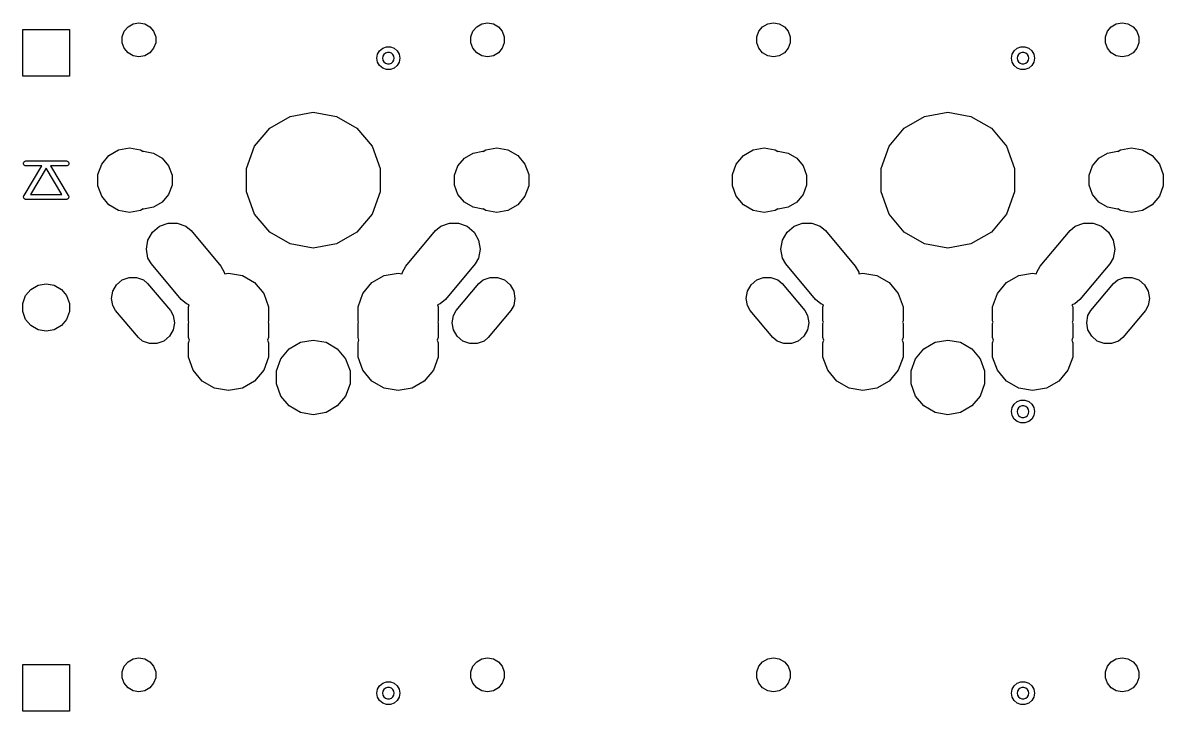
# Model space of a CAD drawing. Extents: x 61 to 195, y -144 to -65.
# Drawn here: x 61.3 to 95.45, y -93.01 to -72.42 of the extents above; entities that cross this region are included whole.
import ezdxf

# ---------------------------------------------------------------- set-up
doc = ezdxf.new("R2010")
doc.units = 0
doc.header["$MEASUREMENT"] = 0
doc.layers.add('BLACK', color=7, linetype='CONTINUOUS')

msp = doc.modelspace()

# ---------------------------------------------------------------- linework, layer by layer
at = {"layer": 'BLACK', "linetype": 'CONTINUOUS'}
for p, q in [((61.3015, -74.0135), (61.3015, -72.6165)), ((61.3015, -72.6165), (62.6985, -72.6165)), ((62.6985, -72.6165), (62.6985, -74.0135)), ((64.28, -72.8368), (64.3403, -72.6711)), ((64.3403, -72.6711), (64.4536, -72.5361)), ((64.4536, -72.5361), (64.6064, -72.4479)), ((64.6064, -72.4479), (64.78, -72.4173)), ((64.78, -72.4173), (64.9536, -72.4479)), ((64.9536, -72.4479), (65.1064, -72.5361)), ((65.1064, -72.5361), (65.2197, -72.6711)), ((65.2197, -72.6711), (65.28, -72.8368)), ((74.72, -72.8368), (74.7803, -72.6711)), ((74.7803, -72.6711), (74.8936, -72.5361)), ((74.8936, -72.5361), (75.0464, -72.4479)), ((75.0464, -72.4479), (75.22, -72.4173)), ((75.22, -72.4173), (75.3936, -72.4479)), ((75.3936, -72.4479), (75.5464, -72.5361)), ((75.5464, -72.5361), (75.6597, -72.6711)), ((75.6597, -72.6711), (75.72, -72.8368)), ((83.28, -72.8368), (83.3403, -72.6711)), ((83.3403, -72.6711), (83.4536, -72.5361)), ((83.4536, -72.5361), (83.6064, -72.4479)), ((83.6064, -72.4479), (83.78, -72.4173)), ((83.78, -72.4173), (83.9536, -72.4479)), ((83.9536, -72.4479), (84.1064, -72.5361)), ((84.1064, -72.5361), (84.2197, -72.6711)), ((84.2197, -72.6711), (84.28, -72.8368)), ((93.72, -72.8368), (93.7803, -72.6711)), ((93.7803, -72.6711), (93.8936, -72.5361)), ((93.8936, -72.5361), (94.0464, -72.4479)), ((94.0464, -72.4479), (94.22, -72.4173)), ((94.22, -72.4173), (94.3936, -72.4479)), ((94.3936, -72.4479), (94.5464, -72.5361)), ((94.5464, -72.5361), (94.6597, -72.6711)), ((94.6597, -72.6711), (94.72, -72.8368)), ((64.28, -73.0132), (64.28, -72.8368)), ((64.3403, -73.1789), (64.28, -73.0132)), ((65.28, -73.0132), (65.2197, -73.1789)), ((65.28, -72.8368), (65.28, -73.0132)), ((74.72, -73.0132), (74.72, -72.8368)), ((74.7803, -73.1789), (74.72, -73.0132)), ((75.72, -73.0132), (75.6597, -73.1789)), ((75.72, -72.8368), (75.72, -73.0132)), ((83.28, -73.0132), (83.28, -72.8368)), ((83.3403, -73.1789), (83.28, -73.0132)), ((84.28, -73.0132), (84.2197, -73.1789)), ((84.28, -72.8368), (84.28, -73.0132)), ((93.72, -73.0132), (93.72, -72.8368)), ((93.7803, -73.1789), (93.72, -73.0132)), ((94.72, -73.0132), (94.6597, -73.1789)), ((94.72, -72.8368), (94.72, -73.0132)), ((64.4536, -73.3139), (64.3403, -73.1789)), ((64.6064, -73.4021), (64.4536, -73.3139)), ((64.78, -73.4327), (64.6064, -73.4021)), ((64.9536, -73.4021), (64.78, -73.4327)), ((65.1064, -73.3139), (64.9536, -73.4021)), ((65.2197, -73.1789), (65.1064, -73.3139)), ((71.905, -73.475), (71.9258, -73.357)), ((71.9258, -73.357), (71.9857, -73.2532)), ((71.9857, -73.2532), (72.0775, -73.1762)), ((72.0856, -73.4151), (72.075, -73.475)), ((72.0775, -73.1762), (72.1901, -73.1352)), ((72.1159, -73.3625), (72.0856, -73.4151)), ((72.1625, -73.3234), (72.1159, -73.3625)), ((72.2196, -73.3027), (72.1625, -73.3234)), ((72.1901, -73.1352), (72.3099, -73.1352)), ((72.2804, -73.3027), (72.2196, -73.3027)), ((72.3375, -73.3234), (72.2804, -73.3027)), ((72.3099, -73.1352), (72.4225, -73.1762)), ((72.3841, -73.3625), (72.3375, -73.3234)), ((72.4144, -73.4151), (72.3841, -73.3625)), ((72.425, -73.475), (72.4144, -73.4151)), ((72.4225, -73.1762), (72.5143, -73.2532)), ((72.5143, -73.2532), (72.5742, -73.357)), ((72.5742, -73.357), (72.595, -73.475)), ((74.8936, -73.3139), (74.7803, -73.1789)), ((75.0464, -73.4021), (74.8936, -73.3139)), ((75.22, -73.4327), (75.0464, -73.4021)), ((75.3936, -73.4021), (75.22, -73.4327)), ((75.5464, -73.3139), (75.3936, -73.4021)), ((75.6597, -73.1789), (75.5464, -73.3139)), ((83.4536, -73.3139), (83.3403, -73.1789)), ((83.6064, -73.4021), (83.4536, -73.3139)), ((83.78, -73.4327), (83.6064, -73.4021)), ((83.9536, -73.4021), (83.78, -73.4327)), ((84.1064, -73.3139), (83.9536, -73.4021)), ((84.2197, -73.1789), (84.1064, -73.3139)), ((90.905, -73.475), (90.9258, -73.357)), ((90.9258, -73.357), (90.9857, -73.2532)), ((90.9857, -73.2532), (91.0775, -73.1762)), ((91.0856, -73.4151), (91.075, -73.475)), ((91.0775, -73.1762), (91.1901, -73.1352)), ((91.1159, -73.3625), (91.0856, -73.4151)), ((91.1625, -73.3234), (91.1159, -73.3625)), ((91.2196, -73.3027), (91.1625, -73.3234)), ((91.1901, -73.1352), (91.3099, -73.1352)), ((91.2804, -73.3027), (91.2196, -73.3027)), ((91.3375, -73.3234), (91.2804, -73.3027)), ((91.3099, -73.1352), (91.4225, -73.1762)), ((91.3841, -73.3625), (91.3375, -73.3234)), ((91.4144, -73.4151), (91.3841, -73.3625)), ((91.425, -73.475), (91.4144, -73.4151)), ((91.4225, -73.1762), (91.5143, -73.2532)), ((91.5143, -73.2532), (91.5742, -73.357)), ((91.5742, -73.357), (91.595, -73.475)), ((93.8936, -73.3139), (93.7803, -73.1789)), ((94.0464, -73.4021), (93.8936, -73.3139)), ((94.22, -73.4327), (94.0464, -73.4021)), ((94.3936, -73.4021), (94.22, -73.4327)), ((94.5464, -73.3139), (94.3936, -73.4021)), ((94.6597, -73.1789), (94.5464, -73.3139)), ((71.9258, -73.593), (71.905, -73.475)), ((71.9857, -73.6968), (71.9258, -73.593)), ((72.0775, -73.7738), (71.9857, -73.6968)), ((72.075, -73.475), (72.0856, -73.5349)), ((72.0856, -73.5349), (72.1159, -73.5875)), ((72.1159, -73.5875), (72.1625, -73.6266)), ((72.1625, -73.6266), (72.2196, -73.6473)), ((72.2196, -73.6473), (72.2804, -73.6473)), ((72.2804, -73.6473), (72.3375, -73.6266)), ((72.3375, -73.6266), (72.3841, -73.5875)), ((72.3841, -73.5875), (72.4144, -73.5349)), ((72.4144, -73.5349), (72.425, -73.475)), ((72.5143, -73.6968), (72.4225, -73.7738)), ((72.5742, -73.593), (72.5143, -73.6968)), ((72.595, -73.475), (72.5742, -73.593)), ((90.9258, -73.593), (90.905, -73.475)), ((90.9857, -73.6968), (90.9258, -73.593)), ((91.0775, -73.7738), (90.9857, -73.6968)), ((91.075, -73.475), (91.0856, -73.5349)), ((91.0856, -73.5349), (91.1159, -73.5875)), ((91.1159, -73.5875), (91.1625, -73.6266)), ((91.1625, -73.6266), (91.2196, -73.6473)), ((91.2196, -73.6473), (91.2804, -73.6473)), ((91.2804, -73.6473), (91.3375, -73.6266)), ((91.3375, -73.6266), (91.3841, -73.5875)), ((91.3841, -73.5875), (91.4144, -73.5349)), ((91.4144, -73.5349), (91.425, -73.475)), ((91.5143, -73.6968), (91.4225, -73.7738)), ((91.5742, -73.593), (91.5143, -73.6968)), ((91.595, -73.475), (91.5742, -73.593)), ((62.6985, -74.0135), (61.3015, -74.0135)), ((72.1901, -73.8148), (72.0775, -73.7738)), ((72.3099, -73.8148), (72.1901, -73.8148)), ((72.4225, -73.7738), (72.3099, -73.8148)), ((91.1901, -73.8148), (91.0775, -73.7738)), ((91.3099, -73.8148), (91.1901, -73.8148)), ((91.4225, -73.7738), (91.3099, -73.8148)), ((69.3054, -75.2166), (70, -75.0941)), ((70, -75.0941), (70.6946, -75.2166)), ((88.3054, -75.2166), (89, -75.0941)), ((89, -75.0941), (89.6946, -75.2166)), ((68.6946, -75.5693), (69.3054, -75.2166)), ((70.6946, -75.2166), (71.3054, -75.5693)), ((87.6946, -75.5693), (88.3054, -75.2166)), ((89.6946, -75.2166), (90.3054, -75.5693)), ((68.2412, -76.1096), (68.6946, -75.5693)), ((71.3054, -75.5693), (71.7588, -76.1096)), ((87.2412, -76.1096), (87.6946, -75.5693)), ((90.3054, -75.5693), (90.7588, -76.1096)), ((68, -76.7723), (68.2412, -76.1096)), ((71.7588, -76.1096), (72, -76.7723)), ((87, -76.7723), (87.2412, -76.1096)), ((90.7588, -76.1096), (91, -76.7723)), ((63.6646, -76.6427), (63.8799, -76.386)), ((63.8799, -76.386), (64.1701, -76.2185)), ((64.1701, -76.2185), (64.5, -76.1603)), ((64.5, -76.1603), (64.8299, -76.2185)), ((64.8299, -76.2185), (64.9085, -76.2639)), ((64.9085, -76.2639), (64.92, -76.2619)), ((64.92, -76.2619), (65.2152, -76.3139)), ((65.2152, -76.3139), (65.4748, -76.4638)), ((65.4748, -76.4638), (65.6675, -76.6934)), ((74.3325, -76.6934), (74.5252, -76.4638)), ((74.5252, -76.4638), (74.7848, -76.3139)), ((74.7848, -76.3139), (75.08, -76.2619)), ((75.08, -76.2619), (75.0915, -76.2639)), ((75.0915, -76.2639), (75.1701, -76.2185)), ((75.1701, -76.2185), (75.5, -76.1603)), ((75.5, -76.1603), (75.8299, -76.2185)), ((75.8299, -76.2185), (76.1201, -76.386)), ((76.1201, -76.386), (76.3354, -76.6427)), ((82.6646, -76.6427), (82.8799, -76.386)), ((82.8799, -76.386), (83.1701, -76.2185)), ((83.1701, -76.2185), (83.5, -76.1603)), ((83.5, -76.1603), (83.8299, -76.2185)), ((83.8299, -76.2185), (83.9085, -76.2639)), ((83.9085, -76.2639), (83.92, -76.2619)), ((83.92, -76.2619), (84.2152, -76.3139)), ((84.2152, -76.3139), (84.4748, -76.4638)), ((84.4748, -76.4638), (84.6675, -76.6934)), ((93.3325, -76.6934), (93.5252, -76.4638)), ((93.5252, -76.4638), (93.7848, -76.3139)), ((93.7848, -76.3139), (94.08, -76.2619)), ((94.08, -76.2619), (94.0915, -76.2639)), ((94.0915, -76.2639), (94.1701, -76.2185)), ((94.1701, -76.2185), (94.5, -76.1603)), ((94.5, -76.1603), (94.8299, -76.2185)), ((94.8299, -76.2185), (95.1201, -76.386)), ((95.1201, -76.386), (95.3354, -76.6427)), ((61.325, -76.6118), (61.334, -76.5869)), ((61.325, -76.6382), (61.325, -76.6118)), ((61.334, -76.6631), (61.325, -76.6382)), ((61.334, -76.5869), (61.351, -76.5667)), ((61.351, -76.6833), (61.334, -76.6631)), ((61.3387, -77.5813), (61.8675, -76.7)), ((61.351, -76.5667), (61.374, -76.5534)), ((61.374, -76.6966), (61.351, -76.6833)), ((61.374, -76.5534), (61.3934, -76.55)), ((61.3934, -76.7), (61.374, -76.6966)), ((61.3934, -76.55), (61.9928, -76.55)), ((61.8675, -76.7), (61.3934, -76.7)), ((62, -76.7708), (61.5325, -77.55)), ((61.9928, -76.55), (61.9987, -76.5489)), ((61.9987, -76.5489), (62, -76.5491)), ((62, -76.5491), (62.0013, -76.5489)), ((62.4675, -77.55), (62, -76.7708)), ((62.0013, -76.5489), (62.0072, -76.55)), ((62.0072, -76.55), (62.6066, -76.55)), ((62.6066, -76.7), (62.1325, -76.7)), ((62.1325, -76.7), (62.6613, -77.5813)), ((62.6066, -76.55), (62.626, -76.5534)), ((62.626, -76.6966), (62.6066, -76.7)), ((62.626, -76.5534), (62.649, -76.5667)), ((62.649, -76.6833), (62.626, -76.6966)), ((62.649, -76.5667), (62.666, -76.5869)), ((62.666, -76.6631), (62.649, -76.6833)), ((62.666, -76.5869), (62.675, -76.6118)), ((62.675, -76.6382), (62.666, -76.6631)), ((62.675, -76.6118), (62.675, -76.6382)), ((63.55, -76.9575), (63.6646, -76.6427)), ((65.6675, -76.6934), (65.77, -76.9751)), ((68, -77.4777), (68, -76.7723)), ((72, -76.7723), (72, -77.4777)), ((74.23, -76.9751), (74.3325, -76.6934)), ((76.3354, -76.6427), (76.45, -76.9575)), ((82.55, -76.9575), (82.6646, -76.6427)), ((84.6675, -76.6934), (84.77, -76.9751)), ((87, -77.4777), (87, -76.7723)), ((91, -76.7723), (91, -77.4777)), ((93.23, -76.9751), (93.3325, -76.6934)), ((95.3354, -76.6427), (95.45, -76.9575)), ((63.55, -77.2925), (63.55, -76.9575)), ((65.77, -76.9751), (65.77, -77.2749)), ((74.23, -77.2749), (74.23, -76.9751)), ((76.45, -76.9575), (76.45, -77.2925)), ((82.55, -77.2925), (82.55, -76.9575)), ((84.77, -76.9751), (84.77, -77.2749)), ((93.23, -77.2749), (93.23, -76.9751)), ((95.45, -76.9575), (95.45, -77.2925)), ((63.6646, -77.6073), (63.55, -77.2925)), ((65.77, -77.2749), (65.6675, -77.5566)), ((68.2412, -78.1404), (68, -77.4777)), ((72, -77.4777), (71.7588, -78.1404)), ((74.3325, -77.5566), (74.23, -77.2749)), ((76.45, -77.2925), (76.3354, -77.6073)), ((82.6646, -77.6073), (82.55, -77.2925)), ((84.77, -77.2749), (84.6675, -77.5566)), ((87.2412, -78.1404), (87, -77.4777)), ((91, -77.4777), (90.7588, -78.1404)), ((93.3325, -77.5566), (93.23, -77.2749)), ((95.45, -77.2925), (95.3354, -77.6073)), ((61.3248, -77.637), (61.325, -77.6244)), ((61.325, -77.6376), (61.3248, -77.637)), ((61.325, -77.6118), (61.3252, -77.6112)), ((61.325, -77.6244), (61.325, -77.6118)), ((61.325, -77.6382), (61.325, -77.6376)), ((61.3293, -77.6501), (61.325, -77.6382)), ((61.3252, -77.6105), (61.3297, -77.5988)), ((61.3252, -77.6112), (61.3252, -77.6105)), ((61.3334, -77.662), (61.3293, -77.6501)), ((61.3297, -77.5988), (61.334, -77.5869)), ((61.3338, -77.6625), (61.3334, -77.662)), ((61.334, -77.6631), (61.3338, -77.6625)), ((61.334, -77.5869), (61.3387, -77.5813)), ((61.3422, -77.6727), (61.334, -77.6631)), ((61.3501, -77.6825), (61.3422, -77.6727)), ((61.3506, -77.6828), (61.3501, -77.6825)), ((61.351, -77.6833), (61.3506, -77.6828)), ((61.362, -77.6897), (61.351, -77.6833)), ((61.3728, -77.6961), (61.362, -77.6897)), ((61.3734, -77.6962), (61.3728, -77.6961)), ((61.374, -77.6966), (61.3734, -77.6962)), ((61.3864, -77.6988), (61.374, -77.6966)), ((61.3987, -77.7011), (61.3864, -77.6988)), ((61.4059, -77.7), (61.3987, -77.7011)), ((62.5941, -77.7), (61.4059, -77.7)), ((61.5325, -77.55), (62.4675, -77.55)), ((62.6013, -77.7011), (62.5941, -77.7)), ((62.6136, -77.6988), (62.6013, -77.7011)), ((62.626, -77.6966), (62.6136, -77.6988)), ((62.6266, -77.6962), (62.626, -77.6966)), ((62.6272, -77.6961), (62.6266, -77.6962)), ((62.638, -77.6897), (62.6272, -77.6961)), ((62.649, -77.6833), (62.638, -77.6897)), ((62.6494, -77.6828), (62.649, -77.6833)), ((62.6499, -77.6825), (62.6494, -77.6828)), ((62.6578, -77.6728), (62.6499, -77.6825)), ((62.666, -77.6631), (62.6578, -77.6728)), ((62.6613, -77.5813), (62.666, -77.5869)), ((62.666, -77.5869), (62.6703, -77.5988)), ((62.6662, -77.6625), (62.666, -77.6631)), ((62.6666, -77.662), (62.6662, -77.6625)), ((62.6707, -77.6501), (62.6666, -77.662)), ((62.6703, -77.5988), (62.6748, -77.6105)), ((62.675, -77.6382), (62.6707, -77.6501)), ((62.6748, -77.6105), (62.6748, -77.6112)), ((62.6748, -77.6112), (62.675, -77.6118)), ((62.675, -77.6118), (62.675, -77.6244)), ((62.675, -77.6244), (62.6752, -77.637)), ((62.6752, -77.637), (62.675, -77.6376)), ((62.675, -77.6376), (62.675, -77.6382)), ((63.8799, -77.864), (63.6646, -77.6073)), ((65.4748, -77.7862), (65.2152, -77.9361)), ((65.6675, -77.5566), (65.4748, -77.7862)), ((74.5252, -77.7862), (74.3325, -77.5566)), ((74.7848, -77.9361), (74.5252, -77.7862)), ((76.3354, -77.6073), (76.1201, -77.864)), ((82.8799, -77.864), (82.6646, -77.6073)), ((84.4748, -77.7862), (84.2152, -77.9361)), ((84.6675, -77.5566), (84.4748, -77.7862)), ((93.5252, -77.7862), (93.3325, -77.5566)), ((93.7848, -77.9361), (93.5252, -77.7862)), ((95.3354, -77.6073), (95.1201, -77.864)), ((64.1701, -78.0315), (63.8799, -77.864)), ((64.5, -78.0897), (64.1701, -78.0315)), ((64.8299, -78.0315), (64.5, -78.0897)), ((64.9085, -77.9861), (64.8299, -78.0315)), ((64.92, -77.9881), (64.9085, -77.9861)), ((65.2152, -77.9361), (64.92, -77.9881)), ((68.6946, -78.6807), (68.2412, -78.1404)), ((71.7588, -78.1404), (71.3054, -78.6807)), ((75.08, -77.9881), (74.7848, -77.9361)), ((75.0915, -77.9861), (75.08, -77.9881)), ((75.1701, -78.0315), (75.0915, -77.9861)), ((75.5, -78.0897), (75.1701, -78.0315)), ((75.8299, -78.0315), (75.5, -78.0897)), ((76.1201, -77.864), (75.8299, -78.0315)), ((83.1701, -78.0315), (82.8799, -77.864)), ((83.5, -78.0897), (83.1701, -78.0315)), ((83.8299, -78.0315), (83.5, -78.0897)), ((83.9085, -77.9861), (83.8299, -78.0315)), ((83.92, -77.9881), (83.9085, -77.9861)), ((84.2152, -77.9361), (83.92, -77.9881)), ((87.6946, -78.6807), (87.2412, -78.1404)), ((90.7588, -78.1404), (90.3054, -78.6807)), ((94.08, -77.9881), (93.7848, -77.9361)), ((94.0915, -77.9861), (94.08, -77.9881)), ((94.1701, -78.0315), (94.0915, -77.9861)), ((94.5, -78.0897), (94.1701, -78.0315)), ((94.8299, -78.0315), (94.5, -78.0897)), ((95.1201, -77.864), (94.8299, -78.0315)), ((65.1854, -78.6804), (65.3948, -78.5047)), ((65.3948, -78.5047), (65.6516, -78.4112)), ((65.6516, -78.4112), (65.9249, -78.4112)), ((65.9249, -78.4112), (66.1817, -78.5047)), ((66.1817, -78.5047), (66.3384, -78.6361)), ((73.6616, -78.6361), (73.8183, -78.5047)), ((73.8183, -78.5047), (74.0751, -78.4112)), ((74.0751, -78.4112), (74.3484, -78.4112)), ((74.3484, -78.4112), (74.6052, -78.5047)), ((74.6052, -78.5047), (74.8146, -78.6804)), ((84.1854, -78.6804), (84.3948, -78.5047)), ((84.3948, -78.5047), (84.6516, -78.4112)), ((84.6516, -78.4112), (84.9249, -78.4112)), ((84.9249, -78.4112), (85.1817, -78.5047)), ((85.1817, -78.5047), (85.3384, -78.6361)), ((92.6616, -78.6361), (92.8183, -78.5047)), ((92.8183, -78.5047), (93.0751, -78.4112)), ((93.0751, -78.4112), (93.3484, -78.4112)), ((93.3484, -78.4112), (93.6052, -78.5047)), ((93.6052, -78.5047), (93.8146, -78.6804)), ((65.0488, -78.9171), (65.1854, -78.6804)), ((66.3384, -78.6361), (67.229, -79.6976)), ((69.3054, -79.0334), (68.6946, -78.6807)), ((71.3054, -78.6807), (70.6946, -79.0334)), ((72.771, -79.6976), (73.6616, -78.6361)), ((74.8146, -78.6804), (74.9512, -78.9171)), ((84.0488, -78.9171), (84.1854, -78.6804)), ((85.3384, -78.6361), (86.229, -79.6976)), ((88.3054, -79.0334), (87.6946, -78.6807)), ((90.3054, -78.6807), (89.6946, -79.0334)), ((91.771, -79.6976), (92.6616, -78.6361)), ((93.8146, -78.6804), (93.9512, -78.9171)), ((65.0013, -79.1862), (65.0488, -78.9171)), ((65.0488, -79.4554), (65.0013, -79.1862)), ((70, -79.1559), (69.3054, -79.0334)), ((70.6946, -79.0334), (70, -79.1559)), ((74.9512, -78.9171), (74.9987, -79.1862)), ((74.9987, -79.1862), (74.9512, -79.4554)), ((84.0013, -79.1862), (84.0488, -78.9171)), ((84.0488, -79.4554), (84.0013, -79.1862)), ((89, -79.1559), (88.3054, -79.0334)), ((89.6946, -79.0334), (89, -79.1559)), ((93.9512, -78.9171), (93.9987, -79.1862)), ((93.9987, -79.1862), (93.9512, -79.4554)), ((65.151, -79.6324), (65.0488, -79.4554)), ((74.9512, -79.4554), (74.849, -79.6324)), ((84.151, -79.6324), (84.0488, -79.4554)), ((93.9512, -79.4554), (93.849, -79.6324)), ((66.0416, -80.6939), (65.151, -79.6324)), ((67.229, -79.6976), (67.3312, -79.8746)), ((67.3312, -79.8746), (67.3406, -79.9275)), ((67.3406, -79.9275), (67.46, -79.9065)), ((67.46, -79.9065), (67.8768, -79.98)), ((72.1232, -79.98), (72.54, -79.9065)), ((72.54, -79.9065), (72.6594, -79.9275)), ((72.6594, -79.9275), (72.6688, -79.8746)), ((72.6688, -79.8746), (72.771, -79.6976)), ((74.849, -79.6324), (73.9584, -80.6939)), ((85.0416, -80.6939), (84.151, -79.6324)), ((86.229, -79.6976), (86.3312, -79.8746)), ((86.3312, -79.8746), (86.3406, -79.9275)), ((86.3406, -79.9275), (86.46, -79.9065)), ((86.46, -79.9065), (86.8768, -79.98)), ((91.1232, -79.98), (91.54, -79.9065)), ((91.54, -79.9065), (91.6594, -79.9275)), ((91.6594, -79.9275), (91.6688, -79.8746)), ((91.6688, -79.8746), (91.771, -79.6976)), ((93.849, -79.6324), (92.9584, -80.6939)), ((61.7574, -80.2685), (62, -80.2257)), ((62, -80.2257), (62.2426, -80.2685)), ((64.1085, -80.2532), (64.2774, -80.1115)), ((64.2774, -80.1115), (64.4845, -80.0361)), ((64.4845, -80.0361), (64.7049, -80.0361)), ((64.7049, -80.0361), (64.912, -80.1115)), ((64.912, -80.1115), (65.0383, -80.2175)), ((65.0383, -80.2175), (65.7192, -81.029)), ((67.8768, -79.98), (68.2432, -80.1916)), ((68.2432, -80.1916), (68.5153, -80.5157)), ((71.4847, -80.5157), (71.7568, -80.1916)), ((71.7568, -80.1916), (72.1232, -79.98)), ((74.2808, -81.029), (74.9617, -80.2175)), ((74.9617, -80.2175), (75.088, -80.1115)), ((75.088, -80.1115), (75.2951, -80.0361)), ((75.2951, -80.0361), (75.5155, -80.0361)), ((75.5155, -80.0361), (75.7226, -80.1115)), ((75.7226, -80.1115), (75.8915, -80.2532)), ((83.1085, -80.2532), (83.2774, -80.1115)), ((83.2774, -80.1115), (83.4845, -80.0361)), ((83.4845, -80.0361), (83.7049, -80.0361)), ((83.7049, -80.0361), (83.912, -80.1115)), ((83.912, -80.1115), (84.0383, -80.2175)), ((84.0383, -80.2175), (84.7192, -81.029)), ((86.8768, -79.98), (87.2432, -80.1916)), ((87.2432, -80.1916), (87.5153, -80.5157)), ((90.4847, -80.5157), (90.7568, -80.1916)), ((90.7568, -80.1916), (91.1232, -79.98)), ((93.2808, -81.029), (93.9617, -80.2175)), ((93.9617, -80.2175), (94.088, -80.1115)), ((94.088, -80.1115), (94.2951, -80.0361)), ((94.2951, -80.0361), (94.5155, -80.0361)), ((94.5155, -80.0361), (94.7226, -80.1115)), ((94.7226, -80.1115), (94.8915, -80.2532)), ((61.3015, -80.8118), (61.3857, -80.5804)), ((61.3857, -80.5804), (61.5441, -80.3917)), ((61.5441, -80.3917), (61.7574, -80.2685)), ((62.2426, -80.2685), (62.4559, -80.3917)), ((62.4559, -80.3917), (62.6142, -80.5804)), ((62.6142, -80.5804), (62.6985, -80.8118)), ((63.96, -80.6611), (63.9983, -80.4441)), ((63.9983, -80.4441), (64.1085, -80.2532)), ((68.5153, -80.5157), (68.66, -80.9134)), ((71.34, -80.9134), (71.4847, -80.5157)), ((75.8915, -80.2532), (76.0017, -80.4441)), ((76.0017, -80.4441), (76.04, -80.6611)), ((82.96, -80.6611), (82.9983, -80.4441)), ((82.9983, -80.4441), (83.1085, -80.2532)), ((87.5153, -80.5157), (87.66, -80.9134)), ((90.34, -80.9134), (90.4847, -80.5157)), ((94.8915, -80.2532), (95.0017, -80.4441)), ((95.0017, -80.4441), (95.04, -80.6611)), ((61.3015, -81.0582), (61.3015, -80.8118)), ((62.6985, -80.8118), (62.6985, -81.0582)), ((63.9983, -80.8782), (63.96, -80.6611)), ((64.0808, -81.021), (63.9983, -80.8782)), ((66.1983, -80.8253), (66.0416, -80.6939)), ((66.2811, -80.8554), (66.1983, -80.8253)), ((66.26, -80.9134), (66.2811, -80.8554)), ((66.26, -81.3366), (66.26, -80.9134)), ((68.66, -80.9134), (68.66, -81.3366)), ((71.34, -81.3366), (71.34, -80.9134)), ((73.8017, -80.8253), (73.7189, -80.8554)), ((73.7189, -80.8554), (73.74, -80.9134)), ((73.74, -80.9134), (73.74, -81.3366)), ((73.9584, -80.6939), (73.8017, -80.8253)), ((76.0017, -80.8782), (75.9192, -81.021)), ((76.04, -80.6611), (76.0017, -80.8782)), ((82.9983, -80.8782), (82.96, -80.6611)), ((83.0808, -81.021), (82.9983, -80.8782)), ((85.1983, -80.8253), (85.0416, -80.6939)), ((85.2811, -80.8554), (85.1983, -80.8253)), ((85.26, -80.9134), (85.2811, -80.8554)), ((85.26, -81.3366), (85.26, -80.9134)), ((87.66, -80.9134), (87.66, -81.3366)), ((90.34, -81.3366), (90.34, -80.9134)), ((92.8017, -80.8253), (92.7189, -80.8554)), ((92.7189, -80.8554), (92.74, -80.9134)), ((92.74, -80.9134), (92.74, -81.3366)), ((92.9584, -80.6939), (92.8017, -80.8253)), ((95.0017, -80.8782), (94.9192, -81.021)), ((95.04, -80.6611), (95.0017, -80.8782)), ((61.3857, -81.2896), (61.3015, -81.0582)), ((62.6985, -81.0582), (62.6142, -81.2896)), ((64.7617, -81.8325), (64.0808, -81.021)), ((65.7192, -81.029), (65.8017, -81.1718)), ((65.8017, -81.1718), (65.84, -81.3889)), ((74.16, -81.3889), (74.1983, -81.1718)), ((74.1983, -81.1718), (74.2808, -81.029)), ((75.9192, -81.021), (75.2383, -81.8325)), ((83.7617, -81.8325), (83.0808, -81.021)), ((84.7192, -81.029), (84.8017, -81.1718)), ((84.8017, -81.1718), (84.84, -81.3889)), ((93.16, -81.3889), (93.1983, -81.1718)), ((93.1983, -81.1718), (93.2808, -81.029)), ((94.9192, -81.021), (94.2383, -81.8325)), ((61.5441, -81.4783), (61.3857, -81.2896)), ((61.7574, -81.6015), (61.5441, -81.4783)), ((62, -81.6443), (61.7574, -81.6015)), ((62.2426, -81.6015), (62, -81.6443)), ((62.4559, -81.4783), (62.2426, -81.6015)), ((62.6142, -81.2896), (62.4559, -81.4783)), ((65.8017, -81.6059), (65.6915, -81.7968)), ((65.84, -81.3889), (65.8017, -81.6059)), ((66.274, -81.375), (66.26, -81.3366)), ((66.26, -81.4134), (66.274, -81.375)), ((66.26, -81.8366), (66.26, -81.4134)), ((68.66, -81.3366), (68.646, -81.375)), ((68.646, -81.375), (68.66, -81.4134)), ((68.66, -81.4134), (68.66, -81.8366)), ((71.354, -81.375), (71.34, -81.3366)), ((71.34, -81.4134), (71.354, -81.375)), ((71.34, -81.8366), (71.34, -81.4134)), ((73.74, -81.3366), (73.726, -81.375)), ((73.726, -81.375), (73.74, -81.4134)), ((73.74, -81.4134), (73.74, -81.8366)), ((74.1983, -81.6059), (74.16, -81.3889)), ((74.3085, -81.7968), (74.1983, -81.6059)), ((84.8017, -81.6059), (84.6915, -81.7968)), ((84.84, -81.3889), (84.8017, -81.6059)), ((85.274, -81.375), (85.26, -81.3366)), ((85.26, -81.4134), (85.274, -81.375)), ((85.26, -81.8366), (85.26, -81.4134)), ((87.66, -81.3366), (87.646, -81.375)), ((87.646, -81.375), (87.66, -81.4134)), ((87.66, -81.4134), (87.66, -81.8366)), ((90.354, -81.375), (90.34, -81.3366)), ((90.34, -81.4134), (90.354, -81.375)), ((90.34, -81.8366), (90.34, -81.4134)), ((92.74, -81.3366), (92.726, -81.375)), ((92.726, -81.375), (92.74, -81.4134)), ((92.74, -81.4134), (92.74, -81.8366)), ((93.1983, -81.6059), (93.16, -81.3889)), ((93.3085, -81.7968), (93.1983, -81.6059)), ((64.888, -81.9385), (64.7617, -81.8325)), ((65.0951, -82.0139), (64.888, -81.9385)), ((65.5226, -81.9385), (65.3155, -82.0139)), ((65.6915, -81.7968), (65.5226, -81.9385)), ((66.2885, -81.915), (66.26, -81.8366)), ((66.26, -81.9934), (66.2885, -81.915)), ((68.66, -81.8366), (68.6315, -81.915)), ((68.6315, -81.915), (68.66, -81.9934)), ((69.618, -81.9754), (70, -81.908)), ((70, -81.908), (70.382, -81.9754)), ((71.3685, -81.915), (71.34, -81.8366)), ((71.34, -81.9934), (71.3685, -81.915)), ((73.74, -81.8366), (73.7115, -81.915)), ((73.7115, -81.915), (73.74, -81.9934)), ((74.4774, -81.9385), (74.3085, -81.7968)), ((74.6845, -82.0139), (74.4774, -81.9385)), ((75.112, -81.9385), (74.9049, -82.0139)), ((75.2383, -81.8325), (75.112, -81.9385)), ((83.888, -81.9385), (83.7617, -81.8325)), ((84.0951, -82.0139), (83.888, -81.9385)), ((84.5226, -81.9385), (84.3155, -82.0139)), ((84.6915, -81.7968), (84.5226, -81.9385)), ((85.2885, -81.915), (85.26, -81.8366)), ((85.26, -81.9934), (85.2885, -81.915)), ((87.66, -81.8366), (87.6315, -81.915)), ((87.6315, -81.915), (87.66, -81.9934)), ((88.618, -81.9754), (89, -81.908)), ((89, -81.908), (89.382, -81.9754)), ((90.3685, -81.915), (90.34, -81.8366)), ((90.34, -81.9934), (90.3685, -81.915)), ((92.74, -81.8366), (92.7115, -81.915)), ((92.7115, -81.915), (92.74, -81.9934)), ((93.4774, -81.9385), (93.3085, -81.7968)), ((93.6845, -82.0139), (93.4774, -81.9385)), ((94.112, -81.9385), (93.9049, -82.0139)), ((94.2383, -81.8325), (94.112, -81.9385)), ((65.3155, -82.0139), (65.0951, -82.0139)), ((66.26, -82.4166), (66.26, -81.9934)), ((68.66, -81.9934), (68.66, -82.4166)), ((69.0327, -82.4665), (69.282, -82.1694)), ((69.282, -82.1694), (69.618, -81.9754)), ((70.382, -81.9754), (70.718, -82.1694)), ((70.718, -82.1694), (70.9673, -82.4665)), ((71.34, -82.4166), (71.34, -81.9934)), ((73.74, -81.9934), (73.74, -82.4166)), ((74.9049, -82.0139), (74.6845, -82.0139)), ((84.3155, -82.0139), (84.0951, -82.0139)), ((85.26, -82.4166), (85.26, -81.9934)), ((87.66, -81.9934), (87.66, -82.4166)), ((88.0327, -82.4665), (88.282, -82.1694)), ((88.282, -82.1694), (88.618, -81.9754)), ((89.382, -81.9754), (89.718, -82.1694)), ((89.718, -82.1694), (89.9673, -82.4665)), ((90.34, -82.4166), (90.34, -81.9934)), ((92.74, -81.9934), (92.74, -82.4166)), ((93.9049, -82.0139), (93.6845, -82.0139)), ((66.4047, -82.8143), (66.26, -82.4166)), ((68.66, -82.4166), (68.5153, -82.8143)), ((68.9, -82.831), (69.0327, -82.4665)), ((70.9673, -82.4665), (71.1, -82.831)), ((71.4847, -82.8143), (71.34, -82.4166)), ((73.74, -82.4166), (73.5953, -82.8143)), ((85.4047, -82.8143), (85.26, -82.4166)), ((87.66, -82.4166), (87.5153, -82.8143)), ((87.9, -82.831), (88.0327, -82.4665)), ((89.9673, -82.4665), (90.1, -82.831)), ((90.4847, -82.8143), (90.34, -82.4166)), ((92.74, -82.4166), (92.5953, -82.8143)), ((66.6768, -83.1384), (66.4047, -82.8143)), ((68.5153, -82.8143), (68.2432, -83.1384)), ((68.9, -83.219), (68.9, -82.831)), ((71.1, -82.831), (71.1, -83.219)), ((71.7568, -83.1384), (71.4847, -82.8143)), ((73.5953, -82.8143), (73.3232, -83.1384)), ((85.6768, -83.1384), (85.4047, -82.8143)), ((87.5153, -82.8143), (87.2432, -83.1384)), ((87.9, -83.219), (87.9, -82.831)), ((90.1, -82.831), (90.1, -83.219)), ((90.7568, -83.1384), (90.4847, -82.8143)), ((92.5953, -82.8143), (92.3232, -83.1384)), ((67.0432, -83.35), (66.6768, -83.1384)), ((68.2432, -83.1384), (67.8768, -83.35)), ((69.0327, -83.5835), (68.9, -83.219)), ((71.1, -83.219), (70.9673, -83.5835)), ((72.1232, -83.35), (71.7568, -83.1384)), ((73.3232, -83.1384), (72.9568, -83.35)), ((86.0432, -83.35), (85.6768, -83.1384)), ((87.2432, -83.1384), (86.8768, -83.35)), ((88.0327, -83.5835), (87.9, -83.219)), ((90.1, -83.219), (89.9673, -83.5835)), ((91.1232, -83.35), (90.7568, -83.1384)), ((92.3232, -83.1384), (91.9568, -83.35)), ((67.46, -83.4235), (67.0432, -83.35)), ((67.8768, -83.35), (67.46, -83.4235)), ((69.282, -83.8806), (69.0327, -83.5835)), ((70.9673, -83.5835), (70.718, -83.8806)), ((72.54, -83.4235), (72.1232, -83.35)), ((72.9568, -83.35), (72.54, -83.4235)), ((86.46, -83.4235), (86.0432, -83.35)), ((86.8768, -83.35), (86.46, -83.4235)), ((88.282, -83.8806), (88.0327, -83.5835)), ((89.9673, -83.5835), (89.718, -83.8806)), ((91.54, -83.4235), (91.1232, -83.35)), ((91.9568, -83.35), (91.54, -83.4235)), ((69.618, -84.0746), (69.282, -83.8806)), ((70.718, -83.8806), (70.382, -84.0746)), ((88.618, -84.0746), (88.282, -83.8806)), ((89.718, -83.8806), (89.382, -84.0746)), ((90.905, -84.05), (90.9258, -83.932)), ((90.9258, -83.932), (90.9857, -83.8282)), ((90.9857, -83.8282), (91.0775, -83.7512)), ((91.0856, -83.9901), (91.075, -84.05)), ((91.0775, -83.7512), (91.1901, -83.7102)), ((91.1159, -83.9375), (91.0856, -83.9901)), ((91.1625, -83.8984), (91.1159, -83.9375)), ((91.2196, -83.8777), (91.1625, -83.8984)), ((91.1901, -83.7102), (91.3099, -83.7102)), ((91.2804, -83.8777), (91.2196, -83.8777)), ((91.3375, -83.8984), (91.2804, -83.8777)), ((91.3099, -83.7102), (91.4225, -83.7512)), ((91.3841, -83.9375), (91.3375, -83.8984)), ((91.4144, -83.9901), (91.3841, -83.9375)), ((91.425, -84.05), (91.4144, -83.9901)), ((91.4225, -83.7512), (91.5143, -83.8282)), ((91.5143, -83.8282), (91.5742, -83.932)), ((91.5742, -83.932), (91.595, -84.05)), ((70, -84.142), (69.618, -84.0746)), ((70.382, -84.0746), (70, -84.142)), ((89, -84.142), (88.618, -84.0746)), ((89.382, -84.0746), (89, -84.142)), ((90.9258, -84.168), (90.905, -84.05)), ((90.9857, -84.2718), (90.9258, -84.168)), ((91.0775, -84.3488), (90.9857, -84.2718)), ((91.075, -84.05), (91.0856, -84.1099)), ((91.0856, -84.1099), (91.1159, -84.1625)), ((91.1159, -84.1625), (91.1625, -84.2016)), ((91.1625, -84.2016), (91.2196, -84.2223)), ((91.2196, -84.2223), (91.2804, -84.2223)), ((91.2804, -84.2223), (91.3375, -84.2016)), ((91.3375, -84.2016), (91.3841, -84.1625)), ((91.3841, -84.1625), (91.4144, -84.1099)), ((91.4144, -84.1099), (91.425, -84.05)), ((91.5143, -84.2718), (91.4225, -84.3488)), ((91.5742, -84.168), (91.5143, -84.2718)), ((91.595, -84.05), (91.5742, -84.168)), ((91.1901, -84.3898), (91.0775, -84.3488)), ((91.3099, -84.3898), (91.1901, -84.3898)), ((91.4225, -84.3488), (91.3099, -84.3898)), ((64.4536, -91.5361), (64.6064, -91.4479)), ((64.6064, -91.4479), (64.78, -91.4173)), ((64.78, -91.4173), (64.9536, -91.4479)), ((64.9536, -91.4479), (65.1064, -91.5361)), ((74.8936, -91.5361), (75.0464, -91.4479)), ((75.0464, -91.4479), (75.22, -91.4173)), ((75.22, -91.4173), (75.3936, -91.4479)), ((75.3936, -91.4479), (75.5464, -91.5361)), ((83.4536, -91.5361), (83.6064, -91.4479)), ((83.6064, -91.4479), (83.78, -91.4173)), ((83.78, -91.4173), (83.9536, -91.4479)), ((83.9536, -91.4479), (84.1064, -91.5361)), ((93.8936, -91.5361), (94.0464, -91.4479)), ((94.0464, -91.4479), (94.22, -91.4173)), ((94.22, -91.4173), (94.3936, -91.4479)), ((94.3936, -91.4479), (94.5464, -91.5361)), ((61.3015, -93.0135), (61.3015, -91.6165)), ((61.3015, -91.6165), (62.6985, -91.6165)), ((62.6985, -91.6165), (62.6985, -93.0135)), ((64.28, -91.8368), (64.3403, -91.6711)), ((64.28, -92.0132), (64.28, -91.8368)), ((64.3403, -91.6711), (64.4536, -91.5361)), ((65.1064, -91.5361), (65.2197, -91.6711)), ((65.2197, -91.6711), (65.28, -91.8368)), ((65.28, -91.8368), (65.28, -92.0132)), ((74.72, -91.8368), (74.7803, -91.6711)), ((74.72, -92.0132), (74.72, -91.8368)), ((74.7803, -91.6711), (74.8936, -91.5361)), ((75.5464, -91.5361), (75.6597, -91.6711)), ((75.6597, -91.6711), (75.72, -91.8368)), ((75.72, -91.8368), (75.72, -92.0132)), ((83.28, -91.8368), (83.3403, -91.6711)), ((83.28, -92.0132), (83.28, -91.8368)), ((83.3403, -91.6711), (83.4536, -91.5361)), ((84.1064, -91.5361), (84.2197, -91.6711)), ((84.2197, -91.6711), (84.28, -91.8368)), ((84.28, -91.8368), (84.28, -92.0132)), ((93.72, -91.8368), (93.7803, -91.6711)), ((93.72, -92.0132), (93.72, -91.8368)), ((93.7803, -91.6711), (93.8936, -91.5361)), ((94.5464, -91.5361), (94.6597, -91.6711)), ((94.6597, -91.6711), (94.72, -91.8368)), ((94.72, -91.8368), (94.72, -92.0132)), ((64.3403, -92.1789), (64.28, -92.0132)), ((64.4536, -92.3139), (64.3403, -92.1789)), ((65.2197, -92.1789), (65.1064, -92.3139)), ((65.28, -92.0132), (65.2197, -92.1789)), ((71.9857, -92.2532), (72.0775, -92.1762)), ((72.0775, -92.1762), (72.1901, -92.1352)), ((72.1901, -92.1352), (72.3099, -92.1352)), ((72.3099, -92.1352), (72.4225, -92.1762)), ((72.4225, -92.1762), (72.5143, -92.2532)), ((74.7803, -92.1789), (74.72, -92.0132)), ((74.8936, -92.3139), (74.7803, -92.1789)), ((75.6597, -92.1789), (75.5464, -92.3139)), ((75.72, -92.0132), (75.6597, -92.1789)), ((83.3403, -92.1789), (83.28, -92.0132)), ((83.4536, -92.3139), (83.3403, -92.1789)), ((84.2197, -92.1789), (84.1064, -92.3139)), ((84.28, -92.0132), (84.2197, -92.1789)), ((90.9857, -92.2532), (91.0775, -92.1762)), ((91.0775, -92.1762), (91.1901, -92.1352)), ((91.1901, -92.1352), (91.3099, -92.1352)), ((91.3099, -92.1352), (91.4225, -92.1762)), ((91.4225, -92.1762), (91.5143, -92.2532)), ((93.7803, -92.1789), (93.72, -92.0132)), ((93.8936, -92.3139), (93.7803, -92.1789)), ((94.6597, -92.1789), (94.5464, -92.3139)), ((94.72, -92.0132), (94.6597, -92.1789)), ((64.6064, -92.4021), (64.4536, -92.3139)), ((64.78, -92.4327), (64.6064, -92.4021)), ((64.9536, -92.4021), (64.78, -92.4327)), ((65.1064, -92.3139), (64.9536, -92.4021)), ((71.905, -92.475), (71.9258, -92.357)), ((71.9258, -92.593), (71.905, -92.475)), ((71.9258, -92.357), (71.9857, -92.2532)), ((72.0856, -92.4151), (72.075, -92.475)), ((72.075, -92.475), (72.0856, -92.5349)), ((72.1159, -92.3625), (72.0856, -92.4151)), ((72.0856, -92.5349), (72.1159, -92.5875)), ((72.1625, -92.3234), (72.1159, -92.3625)), ((72.2196, -92.3027), (72.1625, -92.3234)), ((72.2804, -92.3027), (72.2196, -92.3027)), ((72.3375, -92.3234), (72.2804, -92.3027)), ((72.3841, -92.3625), (72.3375, -92.3234)), ((72.4144, -92.4151), (72.3841, -92.3625)), ((72.3841, -92.5875), (72.4144, -92.5349)), ((72.425, -92.475), (72.4144, -92.4151)), ((72.4144, -92.5349), (72.425, -92.475)), ((72.5143, -92.2532), (72.5742, -92.357)), ((72.5742, -92.357), (72.595, -92.475)), ((72.595, -92.475), (72.5742, -92.593)), ((75.0464, -92.4021), (74.8936, -92.3139)), ((75.22, -92.4327), (75.0464, -92.4021)), ((75.3936, -92.4021), (75.22, -92.4327)), ((75.5464, -92.3139), (75.3936, -92.4021)), ((83.6064, -92.4021), (83.4536, -92.3139)), ((83.78, -92.4327), (83.6064, -92.4021)), ((83.9536, -92.4021), (83.78, -92.4327)), ((84.1064, -92.3139), (83.9536, -92.4021)), ((90.905, -92.475), (90.9258, -92.357)), ((90.9258, -92.593), (90.905, -92.475)), ((90.9258, -92.357), (90.9857, -92.2532)), ((91.0856, -92.4151), (91.075, -92.475)), ((91.075, -92.475), (91.0856, -92.5349)), ((91.1159, -92.3625), (91.0856, -92.4151)), ((91.0856, -92.5349), (91.1159, -92.5875)), ((91.1625, -92.3234), (91.1159, -92.3625)), ((91.2196, -92.3027), (91.1625, -92.3234)), ((91.2804, -92.3027), (91.2196, -92.3027)), ((91.3375, -92.3234), (91.2804, -92.3027)), ((91.3841, -92.3625), (91.3375, -92.3234)), ((91.4144, -92.4151), (91.3841, -92.3625)), ((91.3841, -92.5875), (91.4144, -92.5349)), ((91.425, -92.475), (91.4144, -92.4151)), ((91.4144, -92.5349), (91.425, -92.475)), ((91.5143, -92.2532), (91.5742, -92.357)), ((91.5742, -92.357), (91.595, -92.475)), ((91.595, -92.475), (91.5742, -92.593)), ((94.0464, -92.4021), (93.8936, -92.3139)), ((94.22, -92.4327), (94.0464, -92.4021)), ((94.3936, -92.4021), (94.22, -92.4327)), ((94.5464, -92.3139), (94.3936, -92.4021)), ((71.9857, -92.6968), (71.9258, -92.593)), ((72.0775, -92.7738), (71.9857, -92.6968)), ((72.1901, -92.8148), (72.0775, -92.7738)), ((72.1159, -92.5875), (72.1625, -92.6266)), ((72.1625, -92.6266), (72.2196, -92.6473)), ((72.3099, -92.8148), (72.1901, -92.8148)), ((72.2196, -92.6473), (72.2804, -92.6473)), ((72.2804, -92.6473), (72.3375, -92.6266)), ((72.4225, -92.7738), (72.3099, -92.8148)), ((72.3375, -92.6266), (72.3841, -92.5875)), ((72.5143, -92.6968), (72.4225, -92.7738)), ((72.5742, -92.593), (72.5143, -92.6968)), ((90.9857, -92.6968), (90.9258, -92.593)), ((91.0775, -92.7738), (90.9857, -92.6968)), ((91.1901, -92.8148), (91.0775, -92.7738)), ((91.1159, -92.5875), (91.1625, -92.6266)), ((91.1625, -92.6266), (91.2196, -92.6473)), ((91.3099, -92.8148), (91.1901, -92.8148)), ((91.2196, -92.6473), (91.2804, -92.6473)), ((91.2804, -92.6473), (91.3375, -92.6266)), ((91.4225, -92.7738), (91.3099, -92.8148)), ((91.3375, -92.6266), (91.3841, -92.5875)), ((91.5143, -92.6968), (91.4225, -92.7738)), ((91.5742, -92.593), (91.5143, -92.6968)), ((62.6985, -93.0135), (61.3015, -93.0135))]:
    msp.add_line(p, q, dxfattribs=at)

doc.saveas('drawing.dxf')
